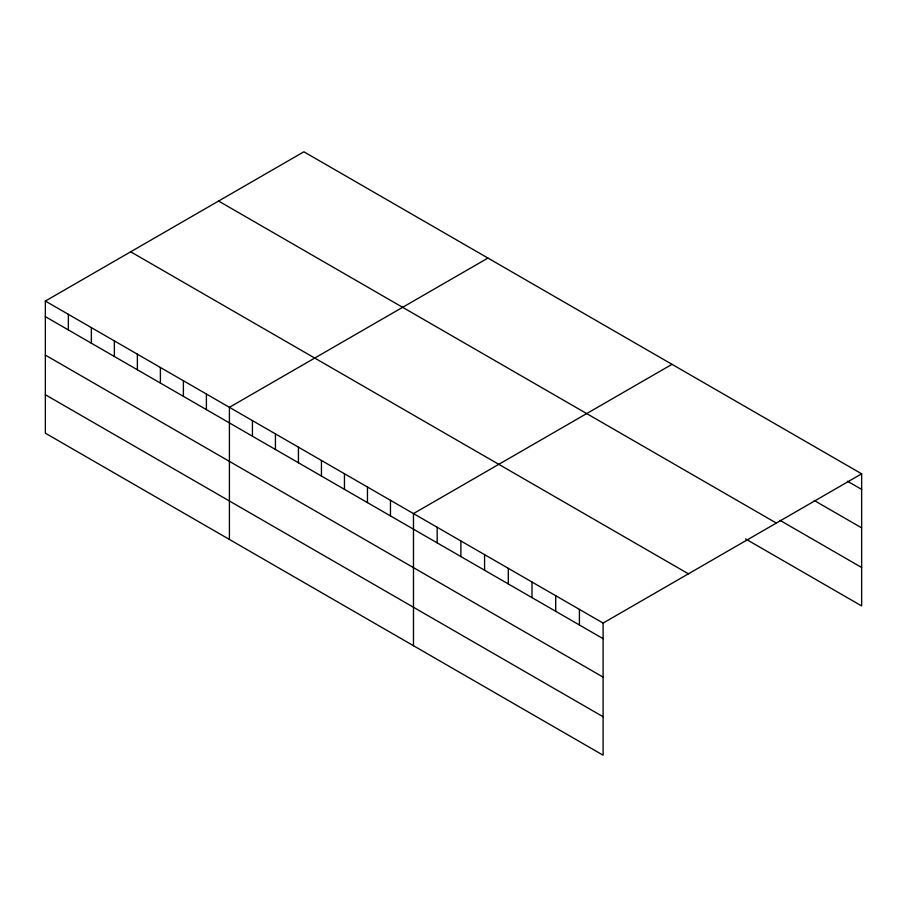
<?xml version="1.0" encoding="UTF-8"?>
<svg xmlns="http://www.w3.org/2000/svg" width="907" height="907" viewBox="0 0 907 907"><rect width="100%" height="100%" fill="white"/><g stroke="black" fill="none" stroke-linecap="round" stroke-linejoin="round"><path stroke-width="1.36" d="M45.35 301.056L603.11 623.075L603.11 755.202L45.35 433.183L45.35 301.056L303.89 151.798L861.65 473.817L861.65 605.944L745.497 538.883M487.943 258.064L229.414 407.322L229.414 539.45M672.008 364.331L413.479 513.589L413.479 645.716M603.11 623.075L861.65 473.817M847.421 481.198L861.65 489.406M814.237 500.494L861.65 527.863M779.873 520.267L861.65 567.487M218.564 201.048L776.335 523.067M130.665 251.795L688.436 573.825M45.35 316.645L603.11 638.675M45.35 355.102L603.11 677.132M45.35 394.726L603.11 716.745M579.414 609.391L579.414 624.98M555.708 595.706L555.708 611.295M532.001 582.022L532.001 597.611M508.294 568.338L508.294 583.927M484.587 554.653L484.587 570.242M460.881 540.969L460.881 556.558M437.185 527.273L437.185 542.874M390.464 500.313L390.464 515.902M367.46 487.025L367.46 502.614M344.456 473.737L344.456 489.327M321.441 460.461L321.441 476.05M298.437 447.174L298.437 462.763M275.433 433.886L275.433 449.487M252.418 420.61L252.418 436.199M206.399 394.046L206.399 409.635M183.395 380.759L183.395 396.348M160.392 367.471L160.392 383.06M137.376 354.195L137.376 369.784M114.373 340.907L114.373 356.496M91.369 327.62L91.369 343.209M68.354 314.344L68.354 329.933"/></g></svg>
